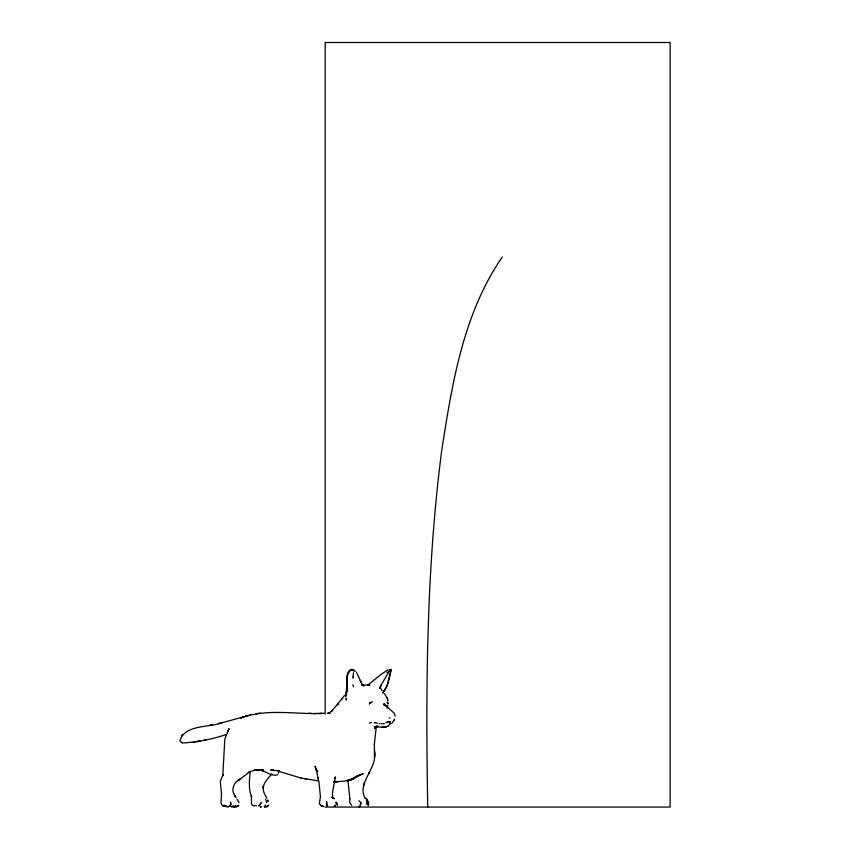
<?xml version="1.0" encoding="UTF-8"?>
<svg xmlns="http://www.w3.org/2000/svg" width="850" height="850" viewBox="0 0 850 850"><rect width="100%" height="100%" fill="white"/><g stroke="black" fill="none" stroke-linecap="round" stroke-linejoin="round"><path stroke-width="1.27" d="M346.471 698.817L346.46 700.166L345.822 698.094M384.423 705.213L384.083 703.704L384.529 705.33C385.071 701.558 384.88 705.776 384.274 704.246L394.124 713.139L395.154 716.178M345.334 695.991L346.609 688.808M374.404 747.915L374.446 757.191L374.68 754.726C375.647 769.537 357 784.061 365.054 797.991M387.94 703.492L387.568 702.281M374.34 743.994L374.436 748.191M374.776 752.845L374.648 755.151L374.68 750.731M369.431 703.959L370.281 702.674M228.395 730.203L228.597 729.459L228.14 731.096L229.032 728.62L224.814 739.181L222.796 775.795L223.157 774.594L220.256 781.288L221.521 793.868L220.989 803.101L222.126 805.301L226.259 806.576L225.441 806.406M337.535 805.439L336.791 802.188M374.297 744.579L376.104 728.344L376.954 726.272M353.207 676.005L352.92 678.194M360.06 806.352L360.634 802.687M390.851 671.256L387.164 685.504L383.074 692.931M353.292 676.919L353.388 672.701M387.759 705.468L387.154 708.167M369.41 703.683L370.791 702.249M327.484 805.162L327.112 804.589M367.221 804.376L366.392 800.721L367.179 804.493M394.612 719.185L392.105 723.084M387.781 703.97L387.781 702.833M387.409 707.274L387.558 706.616M278.237 773.256L279.087 770.961M384.359 705.001L384.455 705.468M363.789 785.623L364.438 783.211L364.066 784.497M390.734 670.374L390.894 669.301L389.172 670.214M261.056 802.315L260.132 804.854L258.442 805.789M394.379 720.099L394.464 719.812M375.764 726.899C380.078 726.707 387.515 729.013 390.161 723.594M268.632 805.237L267.123 806.692L264.169 806.735M238.468 805.311C236.693 807.394 235.322 807.213 232.847 806.193M360.081 806.183L361.006 803.569M268.281 805.375L267.41 806.512L264.584 806.958M260.993 803.261L259.229 805.524M368.985 773.341L369.484 772.395L368.517 774.138M271.841 773.883C264.371 782.648 259.579 787.111 266.9 798.214M385.422 688.808L382.797 692.941M235.811 805.428L234.717 806.576L231.636 807.022M334.294 778.653L335.41 776.879L332.52 792.381L332.626 796.779L333.551 798.575L331.606 797.236L334.613 798.756M502.329 256.944C463.154 313.597 452.104 383.807 441.724 450.415C426.402 568.597 425.648 688.086 427.731 807.054M238.744 805.556L236.842 806.597L233.548 806.278M335.006 806.352L334.358 806.183L334.868 805.439M384.168 691.103L387.249 685.461L389.183 678.916L391.043 669.694L389.449 670.565M369.495 703.396L372.459 701.803M344.25 695.683L341.647 699.295M265.731 805.386L264.499 806.48M389.757 722.511L390.022 721.618M389.714 722.585L389.991 721.735M388.918 671.787L380.726 685.727L381.023 685.015L380.226 688.415L380.184 686.747L380.386 688.511L380.099 687.671L382.245 690.699M342.189 698.583L331.914 710.929L332.531 710.303L328.78 713.288L329.8 713.023L327.717 713.352L329.928 713.171L328.759 713.267M376.964 726.059L375.116 727.823L377.899 726.166M334.358 806.183L335.112 805.258M337.078 705.139L338.417 703.534L337.875 704.183M349.679 671.256C345.397 676.823 347.427 684.569 347.522 691.103M230.509 805.332L230.86 802.867M389.353 671.277L386.973 672.701M349.424 670.374L351.486 669.301L354.556 670.214M265.306 805.247L265.529 805.077M248.274 772.406L250.261 771.418L238.021 780.714L240.125 779.089C233.899 781.267 231.37 790.532 233.771 793.241M388.567 725.804L388.11 726.102M277.684 774.775C272.276 776.602 266.688 772.193 261.874 770.323L263.574 771.109L261.449 770.143M368.209 805.386C370.069 803.346 367.104 798.957 364.852 797.884M388.014 669.811L380.641 674.73L367.476 685.387L369.962 685.174L361.803 684.877M357.021 775.986L348.691 780.587L333.264 782.17M386.463 722.596L387.451 722.171M357.149 775.976L363.248 773.596L353.419 778.685L347.214 780.842L350.561 779.886L347.905 780.714M387.908 721.873L388.928 721.512M387.897 721.969L388.631 721.682M233.155 806.097L231.837 806.607M387.026 722.256L385.964 722.659M360.676 774.541L358.998 775.211L360.315 774.69M249.889 771.598L255.893 770.026L263.489 770.068L254.628 770.185L262.299 770.132L260.185 769.643L262.926 770.567L260.631 769.771M225.972 734.57C214.88 738.427 203.267 740.764 191.633 742.305C188.02 741.986 182.187 744.717 179.924 740.817C184.546 724.572 208.516 727.632 221.446 722.946L218.514 723.541L219.3 723.382M371.376 722.394L369.484 723.106M243.844 716.933C267.113 709.378 292.081 713.639 316.083 713.607L314.808 713.532L324.052 713.235M348.245 780.64L350.476 779.907L348.627 780.523M245.331 716.444L246.989 715.955L220.671 723.106M377.294 726.367L374.276 726.761M229.288 805.981L230.871 805.046L230.435 801.986M391.053 723.594L389.725 723.711M247.042 715.912L250.346 714.977M326.751 806.289L326.772 801.614M347.565 780.778L350.933 779.599C348.574 780.736 349.637 780.406 347.926 779.737L349.849 798.798M386.325 726.739L386.909 726.612M204.191 740.254L206.624 739.734M261.513 806.671L260.281 806.841M273.286 770.525L279.576 770.557M212.436 724.699L209.95 725.178M385.762 726.824L384.997 726.931M253.608 770.408L255.893 770.026M358.753 807.213L359.359 807.117M256.169 713.713L260.366 713.118M193.29 742.114L195.808 741.795M384.466 726.994L385.284 726.888M261.332 806.862L260.259 806.905M318.612 713.671L321.555 713.416M320.121 713.543L321.236 713.458M229.936 806.257L230.52 806.225M384.402 723.711L381.31 723.711M335.197 782.202L336.887 782.149M277.557 770.961L278.683 770.929M327.771 713.278L328.876 713.256M389.969 718.006L389.098 717.825M233.888 806.894L234.504 806.894M325.168 807.054L670.151 807.054L670.151 42.5L325.168 42.5L325.168 714.149M311.132 713.278L309.145 713.182M273.817 770.27L270.938 769.877L273.572 770.121M270.927 769.983L272.276 770.058M318.548 780.916L300.539 777.941M374.202 722.521L377.432 723.106M379.312 723.509L380.014 723.605M255.244 805.513L256.488 805.704M374.723 722.628L375.424 722.734M305.129 779.046L306.414 779.28M225.579 805.683L223.964 805.301L225.792 806.023M225.856 806.491L228.512 806.82L226.227 806.204M301.569 778.207L279.48 771.566M323.839 806.746L321.002 805.556L319.345 803.611L320.429 796.907L319.111 783.126L316.285 769.728L317.029 770.929L314.999 766.126L316.221 769.686L317.879 771.715M362.058 685.164L363.864 685.982L361.909 683.804L356.416 672.201M254.267 806.066L252.28 805.216L251.483 803.813L251.441 795.94L251.536 796.907C248.402 788.609 249.316 780.343 250.176 772.066M322.076 805.619L323.138 806.002M358.753 800.753L360.209 801.837M351.741 805.311L349.775 802.836L349.849 798.66M385.656 705.734L386.453 706.403M387.026 701.972L387.611 703.237M355.332 671.404C341.796 665.061 349.106 689.531 345.886 696.49M236.991 799.234L238.404 801.444M236.077 797.672L233.899 793.879M384.349 693.706L386.984 697.542L387.812 700.273M366.562 798.936L366.934 799.584M266.464 801.444L265.582 799.234M266.39 801.752L266.762 802.719M387.292 698.201L386.984 697.542M267.941 800.912L267.58 800.073L268.154 801.454M352.867 684.824L353.547 686.662M318.229 778.451L318.049 777.878M387.473 703.003L387.526 703.545M336.196 803.059L336.026 802.336L336.324 804.238M238.733 801.752L238.882 802.719M326.389 801.837L326.719 803.314M387.759 699.901L387.844 700.442M360.899 802.368L360.974 802.974M334.592 780.587L334.379 781.936L334.592 780.587M182.176 735.207L181.783 735.643L182.782 734.538L182.176 735.207M376.221 727.196L374.68 728.025L376.221 727.196M353.759 778.494L351.454 779.567L353.759 778.494M352.102 779.227L347.873 780.778L352.102 779.227M234.961 806.459L234.43 806.661L234.961 806.459M242.239 717.485L240.593 718.101L243.695 716.954L242.239 717.485M199.761 741.126L197.051 741.593L199.761 741.126M265.466 806.82L265.466 806.82M383.276 727.101L382.288 727.143L383.276 727.101M182.251 742.688L181.539 742.496L182.251 742.688M223.55 805.906L222.944 805.715L223.55 805.906M321.385 805.8L320.694 805.301L321.385 805.8M235.099 796.577L234.653 795.929L235.099 796.577M384.243 704.097L384.391 704.746L384.243 704.087M361.016 682.029L360.294 680.499L361.016 682.029M367.041 802.283L366.701 801.508L367.041 802.294M346.481 699.561L346.481 699.561M368.316 805.216L368.241 804.61L368.316 805.216M263.064 787.854L262.926 786.611L263.043 787.897"/></g></svg>
